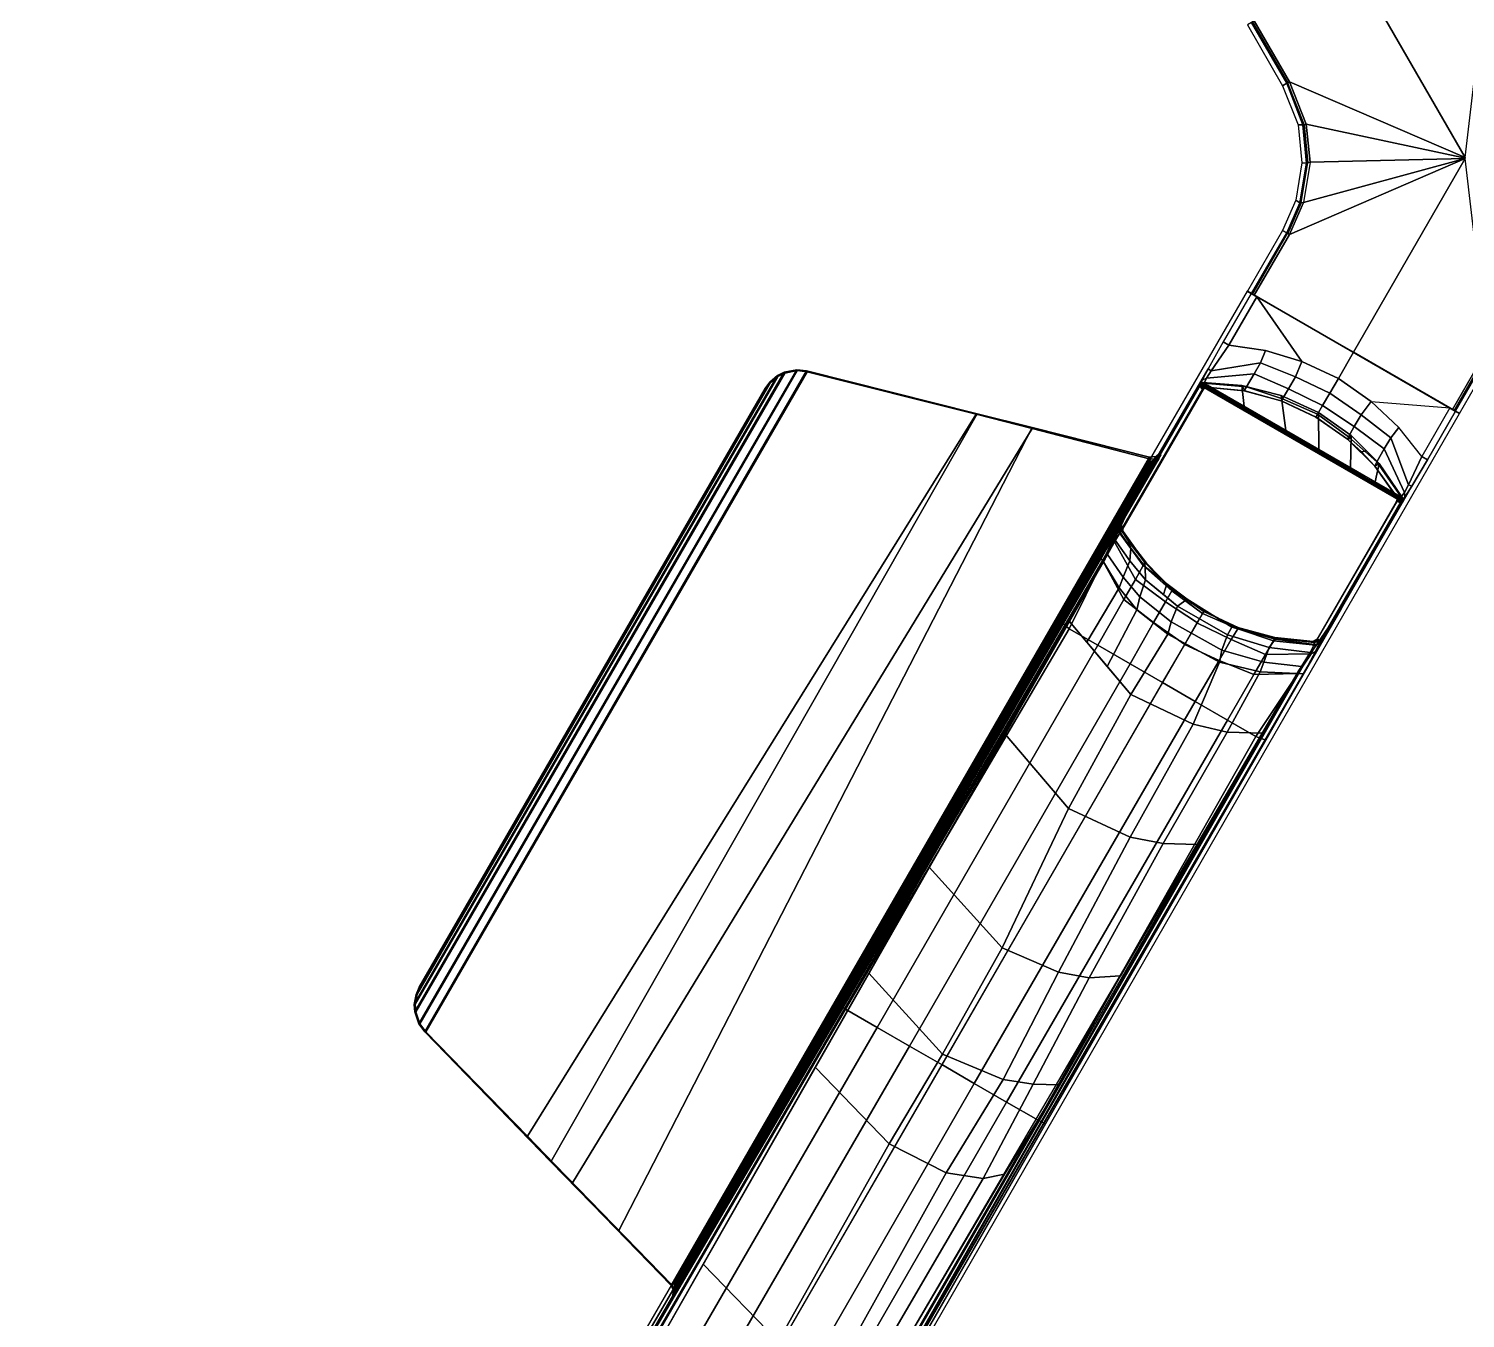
# Model space of a CAD drawing. Header units: feet. Extents: x 1888 to 2477, y 2252 to 2616.
# Drawn here: x 2145.47 to 2154.51, y 2323.09 to 2331.21 of the extents above; entities that cross this region are included whole.
import ezdxf

# ---------------------------------------------------------------- set-up
doc = ezdxf.new("R2010")
doc.units = ezdxf.units.FT
doc.layers.add('TABLE-BASE', color=6, linetype='Continuous')
doc.layers.add('TABLE-TOPVEN', color=6, linetype='Continuous')

# ---------------------------------------------------------------- blocks, each defined once
blk = doc.blocks.new('table')
at = {"layer": 'TABLE-BASE'}
for p, q in [((-42.1494, 9.5598, 25.958), (-42.1529, 9.5501, 25.958)), ((-42.1529, 9.5501, 25.958), (-42.1529, 9.5393, 25.958)), ((-42.1529, 9.5393, 25.958), (-42.1495, 9.5254, 25.958))]:
    blk.add_line(p, q, dxfattribs=at)
for points in [[(-39.7041, 13.2956, 3.9329), (-39.9386, 13.7019, 3.9329), (-40.601, 13.3195, 4.0515), (-39.8533, 12.0245, 4.0515)], [(-40.601, 13.3195, 4.0515), (-41.2633, 12.9371, 3.9329), (-41.0287, 12.5309, 3.9329), (-39.8533, 12.0245, 4.0515)], [(-41.2814, 12.9266, 3.9054), (-41.3092, 12.9106, 2.988), (-41.0745, 12.5041, 2.988), (-41.0467, 12.5201, 3.9054)], [(-41.2745, 12.9306, 3.9225), (-41.2814, 12.9266, 3.9054), (-41.0467, 12.5201, 3.9054), (-41.0399, 12.5243, 3.9238)], [(-41.2633, 12.9371, 3.9329), (-41.2745, 12.9306, 3.9225), (-41.0399, 12.5243, 3.9238), (-41.0287, 12.5309, 3.9329)], [(-41.0467, 12.5203, 3.9054), (-41.0744, 12.5042, 2.988), (-40.9704, 12.2414, 2.988), (-40.9378, 12.2422, 3.9021)], [(-41.0415, 12.5235, 3.9225), (-41.0467, 12.5203, 3.9054), (-40.9378, 12.2422, 3.9021), (-40.9301, 12.2421, 3.9212)], [(-41.0287, 12.531, 3.9329), (-41.0415, 12.5235, 3.9225), (-40.9301, 12.2421, 3.9212), (-40.9155, 12.2458, 3.9302)], [(-39.851, 12.0205, 4.0515), (-39.8533, 12.0245, 4.0515), (-41.0287, 12.531, 3.9329), (-40.9155, 12.2458, 3.9302)], [(-40.9378, 12.2422, 3.9021), (-40.9704, 12.2414, 2.988), (-40.9454, 11.9885, 2.988), (-40.9136, 11.9862, 3.9006)], [(-40.9301, 12.2421, 3.9212), (-40.9378, 12.2422, 3.9021), (-40.9136, 11.9862, 3.9006), (-40.9047, 11.9881, 3.9114)], [(-40.9155, 12.2458, 3.9302), (-40.9301, 12.2421, 3.9212), (-40.9047, 11.9881, 3.9114), (-40.8904, 11.9931, 3.9287)], [(-39.851, 12.0205, 4.0515), (-40.9155, 12.2458, 3.9302), (-40.8904, 11.9931, 3.9287), (-39.8533, 12.0164, 4.0515)], [(-41.0287, 11.51, 3.9329), (-41.2633, 11.1038, 3.9329), (-40.601, 10.7214, 4.0515), (-39.8533, 12.0164, 4.0515)], [(-39.8533, 12.0164, 4.0515), (-40.9351, 11.7228, 3.9311), (-41.0288, 11.5102, 3.9329), (-39.8533, 12.0164, 4.0515)], [(-39.8533, 12.0164, 4.0515), (-40.8904, 11.9931, 3.9287), (-40.9351, 11.7228, 3.9311)], [(-40.601, 10.7214, 4.0515), (-39.9386, 10.339, 3.9329), (-39.7041, 10.7453, 3.9329), (-39.8533, 12.0164, 4.0515)], [(-40.9136, 11.9862, 3.9006), (-40.9454, 11.9885, 2.988), (-40.9866, 11.7396, 2.988), (-40.9588, 11.7216, 3.9033)], [(-40.9047, 11.9881, 3.9114), (-40.9136, 11.9862, 3.9006), (-40.9588, 11.7216, 3.9033), (-40.9491, 11.7214, 3.9225)], [(-40.9588, 11.7216, 3.9033), (-40.9866, 11.7396, 2.988), (-41.0745, 11.537, 2.988), (-41.0468, 11.521, 3.9054)], [(-40.9491, 11.7214, 3.9225), (-40.9588, 11.7216, 3.9033), (-41.0468, 11.521, 3.9054), (-41.04, 11.5168, 3.9238)], [(-40.9351, 11.7228, 3.9311), (-40.9491, 11.7214, 3.9225), (-41.04, 11.5168, 3.9238), (-41.0288, 11.5102, 3.9329)], [(-41.0467, 11.5208, 3.9054), (-41.0745, 11.5368, 2.988), (-41.3092, 11.1303, 2.988), (-41.2814, 11.1143, 3.9054)], [(-41.0415, 11.5176, 3.9225), (-41.0467, 11.5208, 3.9054), (-41.2814, 11.1143, 3.9054), (-41.2762, 11.1112, 3.9225)], [(-41.0287, 11.51, 3.9329), (-41.0415, 11.5176, 3.9225), (-41.2762, 11.1112, 3.9225), (-41.2633, 11.1038, 3.9329)], [(-41.2452, 11.0934, 3.9392), (-41.2831, 11.1153, 3.8821), (-41.4702, 10.7912, 3.8821), (-41.4323, 10.7694, 3.9391)], [(-41.2452, 11.0934, 3.9392), (-41.4323, 10.7694, 3.9391), (-41.1877, 10.7337, 3.9902), (-40.9452, 10.6594, 4.022)], [(-41.2814, 11.1143, 3.9054), (-41.3092, 11.1303, 2.988), (-39.8928, 10.3125, 2.988), (-39.9205, 10.3286, 3.9054)], [(-41.2762, 11.1112, 3.9225), (-41.2814, 11.1143, 3.9054), (-39.9205, 10.3286, 3.9054), (-39.9274, 10.3325, 3.9225)], [(-41.2633, 11.1038, 3.9329), (-41.2762, 11.1112, 3.9225), (-39.9274, 10.3325, 3.9225), (-39.9386, 10.339, 3.9329)], [(-40.601, 10.7214, 4.0515), (-41.2633, 11.1038, 3.9329), (-40.5859, 10.7127, 3.9329), (-40.601, 10.7214, 4.0515)], [(-40.7014, 10.5475, 4.0395), (-40.601, 10.7214, 3.9326), (-41.2452, 11.0934, 3.9392), (-40.9452, 10.6594, 4.022)], [(-41.5524, 10.5986, 3.999), (-41.4323, 10.7694, 3.9391), (-41.4702, 10.7912, 3.8821), (-41.5714, 10.6114, 3.9476)], [(-41.2216, 10.6508, 4.0744), (-41.1877, 10.7337, 3.9902), (-41.4323, 10.7694, 3.9391), (-41.5524, 10.5986, 3.999)], [(-40.9887, 10.5566, 4.1015), (-40.9452, 10.6594, 4.022), (-41.1877, 10.7337, 3.9902), (-41.2216, 10.6508, 4.0744)], [(-40.7014, 10.5475, 4.0395), (-40.9452, 10.6594, 4.022), (-40.9887, 10.5566, 4.1015), (-40.758, 10.4494, 4.1169)], [(-40.601, 10.7214, 3.9326), (-40.7014, 10.5475, 4.0395), (-40.4825, 10.3923, 4.022), (-39.9567, 10.3495, 3.9392)], [(-40.601, 10.7214, 4.0515), (-40.5859, 10.7127, 3.9329), (-39.9386, 10.339, 3.9329), (-40.0375, 10.3961, 3.9506)], [(-39.9386, 10.339, 3.9329), (-39.9274, 10.3325, 3.9225), (-39.6928, 10.7389, 3.9238), (-39.7041, 10.7453, 3.9329)], [(-39.9274, 10.3325, 3.9225), (-39.9205, 10.3286, 3.9054), (-39.6858, 10.7351, 3.9054), (-39.6928, 10.7389, 3.9238)], [(-39.9205, 10.3286, 3.9054), (-39.8928, 10.3125, 2.988), (-39.658, 10.7191, 2.988), (-39.6858, 10.7351, 3.9054)], [(-46.8737, 6.3113, 27.324), (-44.4039, 10.589, 27.324), (-44.4492, 10.5665, 27.324), (-46.8768, 6.3617, 27.324)], [(-44.4492, 10.5665, 27.324), (-44.5013, 10.5227, 27.324), (-46.8649, 6.4288, 27.324), (-46.8768, 6.3617, 27.324)], [(-44.3212, 10.6049, 27.324), (-44.4039, 10.589, 27.324), (-46.8737, 6.3113, 27.324), (-46.8461, 6.2317, 27.324)], [(-46.8672, 6.3121, 27.0268), (-46.8704, 6.3625, 27.0268), (-44.4466, 10.5605, 27.0268), (-44.4014, 10.583, 27.0268)], [(-44.4466, 10.5605, 27.0268), (-46.8704, 6.3625, 27.0268), (-46.8585, 6.4296, 27.0268), (-44.4988, 10.5167, 27.0268)], [(-44.3187, 10.599, 27.0268), (-46.8397, 6.2325, 27.0268), (-46.8672, 6.3121, 27.0268), (-44.4014, 10.583, 27.0268)], [(-46.8064, 6.1779, 27.324), (-44.2548, 10.5974, 27.324), (-44.3212, 10.6049, 27.324), (-46.8461, 6.2317, 27.324)], [(-46.8, 6.1787, 27.0268), (-46.8397, 6.2325, 27.0268), (-44.3187, 10.599, 27.0268), (-44.2523, 10.5914, 27.0268)], [(-43.1151, 10.3102, 27.324), (-44.2548, 10.5974, 27.324), (-46.8064, 6.1779, 27.324), (-45.9638, 5.3098, 27.324)], [(-43.1228, 10.3068, 27.0268), (-46.121, 5.4796, 27.0137), (-46.8, 6.1787, 27.0268), (-44.2523, 10.5914, 27.0268)], [(-44.4466, 10.5605, 27.0268), (-44.4988, 10.5167, 27.0268), (-44.5013, 10.5227, 27.324), (-44.4492, 10.5665, 27.324)], [(-44.4014, 10.583, 27.0268), (-44.4466, 10.5605, 27.0268), (-44.4492, 10.5665, 27.324), (-44.4039, 10.589, 27.324)], [(-44.3187, 10.599, 27.0268), (-44.4014, 10.583, 27.0268), (-44.4039, 10.589, 27.324), (-44.3212, 10.6049, 27.324)], [(-44.2523, 10.5914, 27.0268), (-44.3187, 10.599, 27.0268), (-44.3212, 10.6049, 27.324), (-44.2548, 10.5974, 27.324)], [(-43.1228, 10.3068, 27.0268), (-44.2523, 10.5914, 27.0268), (-44.2548, 10.5974, 27.324), (-43.1151, 10.3102, 27.324)], [(-41.5714, 10.6114, 3.9476), (-42.2968, 9.3573, 3.9158), (-42.2079, 9.5023, 4.0428), (-41.6105, 10.5344, 4.0784)], [(-41.5836, 10.5476, 4.0852), (-41.5524, 10.5986, 3.999), (-41.5714, 10.6114, 3.9476), (-41.6105, 10.5344, 4.0784)], [(-41.3144, 10.4907, 4.3203), (-41.2631, 10.5768, 4.1825), (-41.5836, 10.5476, 4.0852), (-41.5979, 10.5147, 4.2437)], [(-41.2631, 10.5768, 4.1825), (-41.2216, 10.6508, 4.0744), (-41.5524, 10.5986, 3.999), (-41.5836, 10.5476, 4.0852)], [(-41.0742, 10.4095, 4.3331), (-41.0337, 10.4768, 4.2037), (-41.2631, 10.5768, 4.1825), (-41.3144, 10.4907, 4.3203)], [(-41.0337, 10.4768, 4.2037), (-40.9887, 10.5566, 4.1015), (-41.2216, 10.6508, 4.0744), (-41.2631, 10.5768, 4.1825)], [(-46.8649, 6.4288, 27.324), (-44.5013, 10.5227, 27.324), (-44.5324, 10.48, 27.324), (-46.8435, 6.477, 27.324)], [(-46.8585, 6.4296, 27.0268), (-46.8371, 6.4778, 27.0268), (-44.5298, 10.474, 27.0268), (-44.4988, 10.5167, 27.0268)], [(-44.5298, 10.474, 27.0268), (-46.8371, 6.4778, 27.0268), (-46.8435, 6.477, 27.324), (-44.5324, 10.48, 27.324)], [(-44.3128, 2.7203, 27.324), (-40.2722, 9.7189, 27.3241), (-41.6318, 10.5039, 27.3241), (-45.6725, 3.5053, 27.324)], [(-44.4988, 10.5167, 27.0268), (-44.5298, 10.474, 27.0268), (-44.5324, 10.48, 27.324), (-44.5013, 10.5227, 27.324)], [(-41.6239, 10.4997, 4.2437), (-41.6105, 10.5344, 4.0784), (-42.2079, 9.5023, 4.0428), (-42.1705, 9.553, 4.2437)], [(-41.6239, 10.4997, 4.2437), (-42.1705, 9.553, 4.2437), (-42.1404, 9.5531, 4.988), (-41.6089, 10.4737, 4.988)], [(-41.5982, 10.485, 4.988), (-42.1449, 9.5382, 4.988), (-42.1429, 9.5488, 4.988), (-41.6061, 10.4784, 4.988)], [(-42.1409, 9.5532, 4.988), (-41.6093, 10.4739, 4.988), (-41.6061, 10.4784, 4.988), (-42.1429, 9.5488, 4.988)], [(-41.6093, 10.4739, 4.988), (-42.1409, 9.5532, 4.988), (-42.1405, 9.5529, 25.294), (-41.6089, 10.4737, 25.294)], [(-40.2722, 9.7189, 27.3241), (-40.2691, 9.7265, 27.3241), (-41.6268, 10.5104, 27.324), (-41.6318, 10.5039, 27.324)], [(-41.6268, 10.5104, 27.324), (-41.606, 10.4778, 25.294), (-41.6089, 10.4737, 25.294), (-41.6318, 10.5039, 27.324)], [(-40.2682, 9.7359, 27.3241), (-41.6191, 10.5158, 27.324), (-41.6268, 10.5104, 27.324), (-40.2691, 9.7265, 27.3241)], [(-41.6191, 10.5158, 27.324), (-41.5928, 10.487, 25.294), (-41.606, 10.4778, 25.294), (-41.6268, 10.5104, 27.324)], [(-41.5836, 10.5476, 4.0852), (-41.6105, 10.5344, 4.0784), (-41.6239, 10.4997, 4.2437), (-41.5979, 10.5147, 4.2437)], [(-41.5826, 10.4887, 4.988), (-41.5979, 10.5147, 4.2437), (-41.6239, 10.4997, 4.2437), (-41.6089, 10.4737, 4.988)], [(-40.2719, 9.7485, 27.324), (-41.6063, 10.5189, 27.324), (-41.6191, 10.5158, 27.324), (-40.2682, 9.7359, 27.3241)], [(-41.6063, 10.5189, 27.324), (-41.5825, 10.4887, 25.294), (-41.5928, 10.487, 25.294), (-41.6191, 10.5158, 27.324)], [(-41.6061, 10.4784, 4.988), (-41.6093, 10.4739, 4.988), (-41.6089, 10.4737, 25.294), (-41.606, 10.4778, 25.294)], [(-41.6063, 10.5189, 27.324), (-41.3313, 10.3601, 27.324), (-41.3464, 10.5004, 27.324), (-41.6063, 10.5189, 27.324)], [(-41.3464, 10.5004, 27.324), (-41.327, 10.4637, 25.294), (-41.5825, 10.4887, 25.294), (-41.6063, 10.5189, 27.324)], [(-41.5982, 10.485, 4.988), (-41.6061, 10.4784, 4.988), (-41.606, 10.4778, 25.294), (-41.5928, 10.487, 25.294)], [(-41.5829, 10.4889, 4.988), (-41.5982, 10.485, 4.988), (-41.5928, 10.487, 25.294), (-41.5825, 10.4887, 25.294)], [(-41.3313, 10.4645, 4.988), (-41.3144, 10.4907, 4.3203), (-41.5979, 10.5147, 4.2437), (-41.5826, 10.4887, 4.988)], [(-41.327, 10.4637, 25.294), (-41.3317, 10.4647, 4.988), (-41.5829, 10.4889, 4.988), (-41.5825, 10.4887, 25.294)], [(-41.3313, 10.3601, 27.324), (-41.0525, 10.1991, 27.324), (-41.0833, 10.4335, 27.324), (-41.3464, 10.5004, 27.324)], [(-41.0833, 10.4335, 27.324), (-41.0779, 10.3949, 25.294), (-41.327, 10.4637, 25.294), (-41.3464, 10.5004, 27.324)], [(-41.0779, 10.3949, 25.294), (-41.085, 10.3977, 4.988), (-41.3317, 10.4647, 4.988), (-41.327, 10.4637, 25.294)], [(-41.0847, 10.3975, 4.988), (-41.0742, 10.4095, 4.3331), (-41.3144, 10.4907, 4.3203), (-41.3313, 10.4645, 4.988)], [(-40.8067, 10.3651, 4.2161), (-41.0337, 10.4768, 4.2037), (-41.0742, 10.4095, 4.3331), (-40.8397, 10.308, 4.3405)], [(-40.758, 10.4494, 4.1169), (-40.9887, 10.5566, 4.1015), (-41.0337, 10.4768, 4.2037), (-40.8067, 10.3651, 4.2161)], [(-40.758, 10.4494, 4.1169), (-40.5499, 10.3032, 4.1015), (-40.4825, 10.3923, 4.022), (-40.7014, 10.5475, 4.0395)], [(-41.0779, 10.3949, 25.294), (-40.8502, 10.2879, 25.294), (-40.8514, 10.2885, 4.988), (-41.085, 10.3977, 4.988)], [(-40.8397, 10.308, 4.3405), (-41.0742, 10.4095, 4.3331), (-41.0847, 10.3975, 4.988), (-40.851, 10.2883, 4.988)], [(-41.0525, 10.1991, 27.324), (-40.8316, 10.0716, 27.324), (-40.8337, 10.3187, 27.324), (-41.0833, 10.4335, 27.324)], [(-40.8337, 10.3187, 27.324), (-40.8502, 10.2879, 25.294), (-41.0779, 10.3949, 25.294), (-41.0833, 10.4335, 27.324)], [(-40.8067, 10.3651, 4.2161), (-40.5964, 10.2244, 4.2037), (-40.5499, 10.3032, 4.1015), (-40.758, 10.4494, 4.1169)], [(-40.3518, 10.1486, 4.0744), (-40.297, 10.2194, 3.9902), (-40.4825, 10.3923, 4.022), (-40.5499, 10.3032, 4.1015)], [(-40.1438, 10.0254, 3.9391), (-40.297, 10.2194, 3.9902), (-40.4825, 10.3923, 4.022), (-39.9567, 10.3495, 3.9392)], [(-42.7486, 10.2112, 26.9551), (-45.8186, 5.1681, 27.0079), (-46.121, 5.4796, 27.0137), (-43.1228, 10.3068, 27.0268)], [(-42.7486, 10.2178, 27.324), (-43.1151, 10.3102, 27.324), (-45.9638, 5.3098, 27.324), (-45.512, 4.8443, 27.324)], [(-42.7486, 10.2112, 26.9551), (-43.1228, 10.3068, 27.0268), (-43.1151, 10.3102, 27.324), (-42.7486, 10.2178, 27.324)], [(-40.64, 10.1407, 4.988), (-40.8514, 10.2885, 4.988), (-40.8517, 10.2887, 25.294), (-40.6452, 10.1451, 25.294)], [(-40.851, 10.2883, 4.988), (-40.6397, 10.1405, 4.988), (-40.6345, 10.1557, 4.3331), (-40.8397, 10.308, 4.3405)], [(-40.6153, 10.1655, 27.324), (-40.635, 10.137, 25.294), (-40.8502, 10.2879, 25.294), (-40.8337, 10.3187, 27.324)], [(-40.8397, 10.308, 4.3405), (-40.6345, 10.1557, 4.3331), (-40.5964, 10.2244, 4.2037), (-40.8067, 10.3651, 4.2161)], [(-40.8316, 10.0716, 27.324), (-40.6211, 9.9501, 27.324), (-40.6153, 10.1655, 27.324), (-40.8337, 10.3187, 27.324)], [(-40.3952, 10.0757, 4.1825), (-40.3518, 10.1486, 4.0744), (-40.5499, 10.3032, 4.1015), (-40.5964, 10.2244, 4.2037)], [(-40.1438, 10.0254, 3.9391), (-40.1059, 10.0035, 3.8821), (-39.9188, 10.3276, 3.8821), (-39.9567, 10.3495, 3.9392)], [(-41.9578, 10.006, 26.6301), (-45.1536, 4.4833, 26.9951), (-45.8186, 5.1681, 27.0079), (-42.7486, 10.2112, 26.9551)], [(-41.9637, 10.02, 27.324), (-42.7486, 10.2178, 27.324), (-45.512, 4.8443, 27.324), (-45.1608, 4.4824, 27.324)], [(-41.9578, 10.006, 26.6301), (-42.7486, 10.2112, 26.9551), (-42.7486, 10.2178, 27.324), (-41.9637, 10.02, 27.324)], [(-40.4441, 9.9882, 4.3203), (-40.3952, 10.0757, 4.1825), (-40.5964, 10.2244, 4.2037), (-40.6345, 10.1557, 4.3331)], [(-40.2316, 9.8361, 3.999), (-40.1438, 10.0254, 3.9391), (-40.297, 10.2194, 3.9902), (-40.3518, 10.1486, 4.0744)], [(-40.4611, 9.9638, 25.294), (-40.4586, 9.9607, 4.988), (-40.64, 10.1407, 4.988), (-40.6452, 10.1451, 25.294)], [(-40.4583, 9.9605, 4.988), (-40.4441, 9.9882, 4.3203), (-40.6345, 10.1557, 4.3331), (-40.6397, 10.1405, 4.988)], [(-40.5128, 10.0622, 27.324), (-40.5462, 10.0562, 25.294), (-40.635, 10.137, 25.294), (-40.6153, 10.1655, 27.324)], [(-40.6211, 9.9501, 27.324), (-40.4563, 9.8549, 27.324), (-40.4283, 9.977, 27.324), (-40.6153, 10.1655, 27.324)], [(-40.2601, 9.7835, 4.0852), (-40.2316, 9.8361, 3.999), (-40.3518, 10.1486, 4.0744), (-40.3952, 10.0757, 4.1825)], [(-45.1608, 4.4824, 27.324), (-45.1438, 4.4479, 27.324), (-41.9215, 10.0242, 27.324), (-41.9637, 10.02, 27.324)], [(-45.1457, 4.5, 26.9791), (-45.1536, 4.4833, 26.9951), (-41.9578, 10.006, 26.6301), (-41.9653, 9.9959, 26.6155)], [(-45.1438, 4.4479, 27.324), (-45.1515, 4.4077, 27.324), (-41.8943, 10.0493, 27.324), (-41.9215, 10.0242, 27.324)], [(-45.1376, 4.4952, 26.9761), (-45.1457, 4.5, 26.9791), (-41.9653, 9.9959, 26.6155), (-41.9572, 9.9911, 26.6125)], [(-45.1325, 4.4919, 26.9732), (-45.1376, 4.4952, 26.9761), (-41.9572, 9.9911, 26.6125), (-41.9521, 9.9878, 26.6096)], [(-45.1223, 4.4855, 26.9647), (-45.1325, 4.4919, 26.9732), (-41.9521, 9.9878, 26.6096), (-41.9419, 9.9814, 26.6011)], [(-41.9578, 10.006, 26.6301), (-41.9156, 10.0102, 26.6301), (-41.9572, 9.9911, 26.6125), (-41.9653, 9.9959, 26.6155)], [(-41.9578, 10.006, 26.6301), (-41.9637, 10.02, 27.324), (-41.9215, 10.0242, 27.324), (-41.9156, 10.0102, 26.6301)], [(-41.9572, 9.9911, 26.6125), (-41.9572, 9.9911, 26.6125), (-41.9156, 10.0102, 26.6301), (-41.9419, 9.9814, 26.6011)], [(-41.9419, 9.9814, 26.6011), (-41.9419, 9.9814, 26.6011), (-41.9156, 10.0102, 26.6301), (-41.9343, 9.9763, 26.5909)], [(-41.9343, 9.9763, 26.5909), (-41.9343, 9.9763, 26.5909), (-41.9156, 10.0102, 26.6301), (-41.9298, 9.9731, 26.5817)], [(-41.9156, 10.0102, 26.6301), (-41.8884, 10.0354, 26.6301), (-41.9269, 9.9708, 26.5718), (-41.9298, 9.9731, 26.5817)], [(-41.9075, 10.0033, 26.6012), (-41.902, 10.0096, 26.5697), (-41.9253, 9.9688, 26.5559), (-41.9269, 9.9708, 26.5718)], [(-41.8943, 10.0493, 27.324), (-41.8884, 10.0354, 26.6301), (-41.9156, 10.0102, 26.6301), (-41.9215, 10.0242, 27.324)], [(-41.902, 10.0096, 26.5697), (-41.9075, 10.0033, 26.6012), (-41.8884, 10.0354, 26.6301), (-41.8897, 10.0323, 26.6077)], [(-40.4283, 9.977, 27.324), (-40.4572, 9.9603, 25.294), (-40.5462, 10.0562, 25.294), (-40.5128, 10.0622, 27.324)], [(-40.3117, 9.755, 4.988), (-40.2815, 9.7546, 4.2437), (-40.4441, 9.9882, 4.3203), (-40.4583, 9.9605, 4.988)], [(-40.2815, 9.7546, 4.2437), (-40.2601, 9.7835, 4.0852), (-40.3952, 10.0757, 4.1825), (-40.4441, 9.9882, 4.3203)], [(-40.211, 9.8261, 3.9476), (-40.1059, 10.0035, 3.8821), (-40.1438, 10.0254, 3.9391), (-40.2316, 9.8361, 3.999)], [(-45.1146, 4.4804, 26.9544), (-45.1223, 4.4855, 26.9647), (-41.9419, 9.9814, 26.6011), (-41.9343, 9.9763, 26.5909)], [(-45.1102, 4.4773, 26.9452), (-45.1146, 4.4804, 26.9544), (-41.9343, 9.9763, 26.5909), (-41.9298, 9.9731, 26.5817)], [(-45.1073, 4.4749, 26.9354), (-45.1102, 4.4773, 26.9452), (-41.9298, 9.9731, 26.5817), (-41.9269, 9.9708, 26.5718)], [(-45.1057, 4.4729, 26.9194), (-45.1073, 4.4749, 26.9354), (-41.9269, 9.9708, 26.5718), (-41.9253, 9.9688, 26.5559)], [(-40.3116, 9.7549, 25.294), (-40.3121, 9.7552, 4.988), (-40.4586, 9.9607, 4.988), (-40.4611, 9.9638, 25.294)], [(-40.2719, 9.7485, 27.324), (-40.31, 9.754, 25.294), (-40.4572, 9.9603, 25.294), (-40.4283, 9.977, 27.324)], [(-40.4563, 9.8549, 27.324), (-40.2719, 9.7485, 27.324), (-40.4283, 9.977, 27.324), (-40.4563, 9.8549, 27.324)], [(-45.6725, 3.5053, 27.324), (-42.0428, 9.792, 27.324), (-42.2107, 9.4441, 26.5054), (-45.6606, 3.5149, 27.008)], [(-40.2581, 9.7536, 4.0784), (-40.8533, 8.7203, 4.0428), (-40.9345, 8.5708, 3.9158), (-40.211, 9.8261, 3.9476)], [(-40.2581, 9.7536, 4.0784), (-40.211, 9.8261, 3.9476), (-40.2316, 9.8361, 3.999), (-40.2601, 9.7835, 4.0852)], [(-40.8281, 8.778, 4.2437), (-40.8533, 8.7203, 4.0428), (-40.2581, 9.7536, 4.0784), (-40.2815, 9.7246, 4.2437)], [(-40.3115, 9.7246, 25.294), (-40.8431, 8.8039, 25.294), (-40.8435, 8.8041, 4.988), (-40.3119, 9.7249, 4.988)], [(-40.3115, 9.7247, 4.988), (-40.8431, 8.8039, 4.988), (-40.8281, 8.778, 4.2437), (-40.2815, 9.7246, 4.2437)], [(-40.3116, 9.7549, 25.294), (-40.308, 9.7452, 25.294), (-40.3079, 9.74, 4.988), (-40.3121, 9.7552, 4.988)], [(-40.3093, 9.7292, 25.294), (-40.3115, 9.7246, 25.294), (-40.3119, 9.7249, 4.988), (-40.3096, 9.7298, 4.988)], [(-40.3115, 9.7247, 4.988), (-40.2815, 9.7246, 4.2437), (-40.2815, 9.7546, 4.2437), (-40.3117, 9.755, 4.988)], [(-40.2682, 9.7359, 27.3241), (-40.3062, 9.7438, 25.294), (-40.31, 9.754, 25.294), (-40.2719, 9.7485, 27.324)], [(-40.2722, 9.7189, 27.3241), (-40.3098, 9.7237, 25.294), (-40.3062, 9.7337, 25.294), (-40.2691, 9.7265, 27.3241)], [(-40.308, 9.7452, 25.294), (-40.3093, 9.7292, 25.294), (-40.3096, 9.7298, 4.988), (-40.3079, 9.74, 4.988)], [(-40.2691, 9.7265, 27.3241), (-40.3062, 9.7337, 25.294), (-40.3062, 9.7438, 25.294), (-40.2682, 9.7359, 27.3241)], [(-40.2815, 9.7546, 4.2437), (-40.2815, 9.7246, 4.2437), (-40.2581, 9.7536, 4.0784), (-40.2601, 9.7835, 4.0852)], [(-42.2079, 9.5023, 4.0428), (-42.206, 9.4701, 4.064), (-42.1705, 9.523, 4.2437), (-42.1705, 9.553, 4.2437)], [(-42.1705, 9.523, 4.2437), (-42.206, 9.4701, 4.064), (-42.0569, 9.2019, 4.1825), (-42.0057, 9.2952, 4.3893)], [(-42.1929, 9.4644, 26.1465), (-42.1598, 9.5165, 26.0484), (-42.0889, 9.413, 25.9935), (-42.0939, 9.3283, 26.0737)], [(-42.1404, 9.5531, 4.988), (-42.1705, 9.553, 4.2437), (-42.1705, 9.523, 4.2437), (-42.1403, 9.5227, 4.988)], [(-42.1403, 9.5227, 4.988), (-42.1705, 9.523, 4.2437), (-42.0057, 9.2952, 4.3893), (-41.9938, 9.3172, 4.988)], [(-42.1494, 9.5598, 25.958), (-42.1494, 9.5598, 25.958), (-42.1529, 9.5501, 25.958), (-42.1598, 9.5165, 26.0482)], [(-42.1598, 9.5165, 26.0482), (-42.1529, 9.5501, 25.958), (-42.1529, 9.5393, 25.958)], [(-42.1598, 9.5165, 26.0482), (-42.1529, 9.5393, 25.958), (-42.1495, 9.5254, 25.958), (-42.1598, 9.5165, 26.0484)], [(-42.1598, 9.5165, 26.0484), (-42.1495, 9.5254, 25.958), (-42.103, 9.4534, 25.9238), (-42.0889, 9.413, 25.9935)], [(-42.1494, 9.5598, 25.958), (-42.1405, 9.5529, 25.294), (-42.144, 9.5432, 25.294), (-42.1529, 9.5501, 25.958)], [(-42.1529, 9.5501, 25.958), (-42.144, 9.5432, 25.294), (-42.144, 9.5325, 25.294), (-42.1529, 9.5393, 25.958)], [(-42.1529, 9.5393, 25.958), (-42.144, 9.5325, 25.294), (-42.1403, 9.5226, 25.294), (-42.1495, 9.5254, 25.958)], [(-42.1454, 9.5242, 25.663), (-41.9826, 9.3122, 25.5989), (-41.9965, 9.3181, 25.8546), (-42.1495, 9.5254, 25.958)], [(-42.1403, 9.5226, 25.294), (-41.9909, 9.3138, 25.294), (-41.9826, 9.3122, 25.5989), (-42.1454, 9.5242, 25.663)], [(-42.144, 9.5432, 25.294), (-42.1429, 9.5488, 4.988), (-42.1449, 9.5382, 4.988), (-42.144, 9.5325, 25.294)], [(-42.144, 9.5325, 25.294), (-42.1449, 9.5382, 4.988), (-42.1407, 9.5229, 4.988), (-42.1403, 9.5226, 25.294)], [(-42.1405, 9.5529, 25.294), (-42.1409, 9.5532, 4.988), (-42.1429, 9.5488, 4.988), (-42.144, 9.5432, 25.294)], [(-42.1403, 9.5226, 25.294), (-42.1407, 9.5229, 4.988), (-41.9941, 9.3174, 4.988), (-41.9909, 9.3138, 25.294)], [(-45.34, 4.0658, 26.9613), (-42.2107, 9.4441, 26.5054), (-42.2604, 9.341, 26.2628), (-45.3562, 4.0374, 26.8751)], [(-42.2079, 9.5023, 4.0428), (-42.2968, 9.3573, 3.9158), (-42.2758, 9.3263, 3.9669), (-42.206, 9.4701, 4.064)], [(-42.206, 9.4701, 4.064), (-42.2758, 9.3263, 3.9669), (-42.1351, 9.0685, 4.0511), (-42.0569, 9.2019, 4.1825)], [(-42.2444, 9.3704, 26.2035), (-42.1929, 9.4644, 26.1465), (-42.0939, 9.3283, 26.0737), (-42.1385, 9.2184, 26.1244)], [(-42.0889, 9.413, 25.9935), (-42.103, 9.4534, 25.9238), (-41.9965, 9.3181, 25.8546), (-41.9921, 9.2879, 25.9335)], [(-42.0939, 9.3283, 26.0737), (-42.0889, 9.413, 25.9935), (-41.9921, 9.2879, 25.9335), (-41.9895, 9.201, 26.0156)], [(-42.2604, 9.341, 26.2628), (-42.2659, 9.3296, 26.2362), (-45.3384, 4.0205, 26.8191), (-45.3562, 4.0374, 26.8751)], [(-45.3384, 4.0205, 26.8191), (-42.2659, 9.3296, 26.2362), (-42.2707, 9.3196, 26.2126), (-45.302, 3.997, 26.7966)], [(-42.5547, 8.919, 3.7936), (-42.4995, 8.8731, 3.8694), (-42.2758, 9.3263, 3.9669), (-42.2968, 9.3573, 3.9158)], [(-42.2758, 9.3263, 3.9669), (-42.4995, 8.8731, 3.8694), (-42.3095, 8.7633, 3.952), (-42.1351, 9.0685, 4.0511)], [(-42.3824, 8.7837, 26.2126), (-42.4972, 8.9219, 26.2562), (-42.2707, 9.3196, 26.2126), (-42.167, 9.1468, 26.1429)], [(-42.167, 9.1468, 26.1429), (-42.2707, 9.3196, 26.2126), (-42.2444, 9.3704, 26.2035), (-42.1385, 9.2184, 26.1244)], [(-42.1385, 9.2184, 26.1244), (-42.0939, 9.3283, 26.0737), (-41.9895, 9.201, 26.0156), (-42.0275, 9.0874, 26.0666)], [(-41.9938, 9.3172, 4.988), (-42.0057, 9.2952, 4.3893), (-41.8152, 9.1277, 4.4021), (-41.8123, 9.1371, 4.988)], [(-41.9921, 9.2879, 25.9335), (-41.9965, 9.3181, 25.8546), (-41.8513, 9.168, 25.7974), (-41.848, 9.1735, 25.9066)], [(-41.9826, 9.3122, 25.5989), (-41.8166, 9.1403, 25.5616), (-41.8513, 9.168, 25.7974), (-41.9965, 9.3181, 25.8546)], [(-41.9909, 9.3138, 25.294), (-41.9941, 9.3174, 4.988), (-41.8127, 9.1373, 4.988), (-41.8067, 9.1324, 25.294)], [(-41.9909, 9.3138, 25.294), (-41.8067, 9.1324, 25.294), (-41.8166, 9.1403, 25.5616), (-41.9826, 9.3122, 25.5989)], [(-42.0482, 9.0002, 26.095), (-42.167, 9.1468, 26.1429), (-42.1385, 9.2184, 26.1244), (-42.0275, 9.0874, 26.0666)], [(-42.0057, 9.2952, 4.3893), (-42.0569, 9.2019, 4.1825), (-41.8556, 9.0532, 4.2037), (-41.8152, 9.1277, 4.4021)], [(-41.9895, 9.201, 26.0156), (-41.9921, 9.2879, 25.9335), (-41.848, 9.1735, 25.9066), (-41.8689, 9.1012, 25.9897)], [(-42.0482, 9.0002, 26.095), (-42.2459, 8.6218, 26.1615), (-42.3824, 8.7837, 26.2126), (-42.167, 9.1468, 26.1429)], [(-42.0569, 9.2019, 4.1825), (-42.1351, 9.0685, 4.0511), (-41.9371, 8.9139, 4.0783), (-41.8556, 9.0532, 4.2037)], [(-42.0275, 9.0874, 26.0666), (-41.9895, 9.201, 26.0156), (-41.7761, 9.0244, 25.9697), (-41.8179, 8.9197, 26.0265)], [(-41.8689, 9.1012, 25.9897), (-41.848, 9.1735, 25.9066), (-41.7119, 9.0714, 25.8863), (-41.7761, 9.0244, 25.9697)], [(-41.6091, 8.9748, 4.4094), (-41.8152, 9.1277, 4.4021), (-41.8556, 9.0532, 4.2037), (-41.6438, 8.9117, 4.2161)], [(-41.848, 9.1735, 25.9066), (-41.8513, 9.168, 25.7974), (-41.6815, 9.0427, 25.774), (-41.7119, 9.0714, 25.8863)], [(-41.8166, 9.1403, 25.5616), (-41.6339, 9.0153, 25.5553), (-41.6815, 9.0427, 25.774), (-41.8513, 9.168, 25.7974)], [(-41.8067, 9.1324, 25.294), (-41.6002, 8.9888, 25.294), (-41.6339, 9.0153, 25.5553), (-41.8166, 9.1403, 25.5616)], [(-41.601, 8.9893, 4.988), (-41.8123, 9.1371, 4.988), (-41.8152, 9.1277, 4.4021), (-41.6091, 8.9748, 4.4094)], [(-41.6002, 8.9888, 25.294), (-41.8067, 9.1324, 25.294), (-41.8127, 9.1373, 4.988), (-41.6014, 8.9895, 4.988)], [(-42.1351, 9.0685, 4.0511), (-42.3095, 8.7633, 3.952), (-42.0929, 8.6383, 3.9886), (-41.9371, 8.9139, 4.0783)], [(-41.8399, 8.8368, 26.0686), (-42.0482, 9.0002, 26.095), (-42.0275, 9.0874, 26.0666), (-41.8179, 8.9197, 26.0265)], [(-41.6438, 8.9117, 4.2161), (-41.8556, 9.0532, 4.2037), (-41.9371, 8.9139, 4.0783), (-41.728, 8.7671, 4.0936)], [(-41.8179, 8.9197, 26.0265), (-41.7761, 9.0244, 25.9697), (-41.4417, 8.8318, 25.9702), (-41.4794, 8.7308, 26.0322)], [(-41.7761, 9.0244, 25.9697), (-41.7119, 9.0714, 25.8863), (-41.4128, 8.8843, 25.874), (-41.4417, 8.8318, 25.9702)], [(-41.7119, 9.0714, 25.8863), (-41.6815, 9.0427, 25.774), (-41.3924, 8.8811, 25.7785), (-41.4128, 8.8843, 25.874)], [(-41.6815, 9.0427, 25.774), (-41.6339, 9.0153, 25.5553), (-41.4669, 8.9236, 25.5655), (-41.5178, 8.9512, 25.7765)], [(-40.6832, 9.007, 27.324), (-44.3128, 2.7203, 27.324), (-44.3105, 2.7354, 27.008), (-40.9006, 8.6877, 26.5054)], [(-42.0877, 8.4343, 26.1023), (-42.2459, 8.6218, 26.1615), (-42.0482, 9.0002, 26.095), (-41.8399, 8.8368, 26.0686)], [(-41.6468, 8.9134, 4.2161), (-41.4183, 8.8008, 4.2037), (-41.374, 8.873, 4.4021), (-41.6095, 8.9751, 4.4094)], [(-41.6339, 9.0153, 25.5553), (-41.6002, 8.9888, 25.294), (-41.362, 8.8778, 25.294), (-41.4669, 8.9236, 25.5655)], [(-41.6095, 8.9751, 4.4094), (-41.374, 8.873, 4.4021), (-41.3674, 8.8802, 4.988), (-41.601, 8.9893, 4.988)], [(-41.6014, 8.9895, 4.988), (-41.3677, 8.8804, 4.988), (-41.3741, 8.8826, 25.294), (-41.6017, 8.9897, 25.294)], [(-41.4669, 8.9236, 25.5655), (-41.3469, 8.8697, 25.5772), (-41.3924, 8.8811, 25.7785), (-41.5178, 8.9512, 25.7765)], [(-42.5547, 8.919, 3.7936), (-44.0406, 6.3608, 3.5733), (-43.9942, 6.3297, 3.6431), (-42.4995, 8.8731, 3.8694)], [(-42.4995, 8.8731, 3.8694), (-43.9942, 6.3297, 3.6431), (-43.7836, 6.2081, 3.6824), (-42.3095, 8.7633, 3.952)], [(-42.0877, 8.4343, 26.1023), (-42.5041, 7.6724, 26.1831), (-42.9285, 8.1694, 26.3381), (-42.4972, 8.9219, 26.2562)], [(-41.728, 8.7671, 4.0936), (-41.9371, 8.9139, 4.0783), (-42.0929, 8.6383, 3.9886), (-41.8758, 8.513, 4.0097)], [(-41.4963, 8.6504, 26.0759), (-41.6707, 8.2358, 26.1281), (-42.0877, 8.4343, 26.1023), (-41.8399, 8.8368, 26.0686)], [(-41.4963, 8.6504, 26.0759), (-41.8399, 8.8368, 26.0686), (-41.8179, 8.9197, 26.0265), (-41.4794, 8.7308, 26.0322)], [(-41.7299, 8.7682, 4.0936), (-41.4983, 8.6605, 4.0783), (-41.4183, 8.8008, 4.2037), (-41.6468, 8.9134, 4.2161)], [(-41.362, 8.8778, 25.294), (-41.2476, 8.8414, 25.294), (-41.3469, 8.8697, 25.5772), (-41.4669, 8.9236, 25.5655)], [(-41.4417, 8.8318, 25.9702), (-41.4128, 8.8843, 25.874), (-41.1241, 8.803, 25.9478), (-41.1634, 8.748, 26.0365)], [(-41.374, 8.873, 4.4021), (-41.4183, 8.8008, 4.2037), (-41.189, 8.7008, 4.1825), (-41.1338, 8.7918, 4.3893)], [(-41.4128, 8.8843, 25.874), (-41.3924, 8.8811, 25.7785), (-41.1167, 8.8078, 25.8526), (-41.1241, 8.803, 25.9478)], [(-41.3469, 8.8697, 25.5772), (-41.1508, 8.8125, 25.6061), (-41.1167, 8.8078, 25.8526), (-41.3924, 8.8811, 25.7785)], [(-41.3741, 8.8826, 25.294), (-41.3677, 8.8804, 4.988), (-41.1211, 8.8133, 4.988), (-41.125, 8.8139, 25.294)], [(-41.3674, 8.8802, 4.988), (-41.374, 8.873, 4.4021), (-41.1338, 8.7918, 4.3893), (-41.1207, 8.8131, 4.988)], [(-41.2476, 8.8414, 25.294), (-41.12, 8.8123, 25.294), (-41.1508, 8.8125, 25.6061), (-41.3469, 8.8697, 25.5772)], [(-42.3095, 8.7633, 3.952), (-43.7836, 6.2081, 3.6824), (-43.567, 6.083, 3.7191), (-42.0929, 8.6383, 3.9886)], [(-41.8761, 8.5132, 4.0097), (-41.6591, 8.3878, 3.9886), (-41.4983, 8.6605, 4.0783), (-41.7299, 8.7682, 4.0936)], [(-41.4183, 8.8008, 4.2037), (-41.4983, 8.6605, 4.0783), (-41.2653, 8.5663, 4.0511), (-41.189, 8.7008, 4.1825)], [(-41.4794, 8.7308, 26.0322), (-41.4417, 8.8318, 25.9702), (-41.1634, 8.748, 26.0365), (-41.1994, 8.6503, 26.1021)], [(-40.9476, 8.6215, 26.2035), (-41.1994, 8.6503, 26.1021), (-41.1634, 8.748, 26.0365), (-40.8909, 8.7151, 26.1446)], [(-41.1338, 8.7918, 4.3893), (-41.189, 8.7008, 4.1825), (-40.8822, 8.7058, 4.064), (-40.8541, 8.763, 4.2437)], [(-40.8633, 8.768, 26.0482), (-40.8909, 8.7151, 26.1446), (-41.1634, 8.748, 26.0365), (-41.1241, 8.803, 25.9478)], [(-41.1508, 8.8125, 25.6061), (-41.12, 8.8123, 25.294), (-40.8678, 8.7879, 25.294), (-40.8636, 8.784, 25.6934)], [(-41.1167, 8.8078, 25.8526), (-41.1508, 8.8125, 25.6061), (-40.8636, 8.784, 25.6934), (-40.8608, 8.7814, 25.958)], [(-41.1207, 8.8131, 4.988), (-41.1338, 8.7918, 4.3893), (-40.8541, 8.763, 4.2437), (-40.8694, 8.7889, 4.988)], [(-41.125, 8.8139, 25.294), (-41.1211, 8.8133, 4.988), (-40.8698, 8.7891, 4.988), (-40.8694, 8.7889, 25.294)], [(-41.1241, 8.803, 25.9478), (-41.1167, 8.8078, 25.8526), (-40.8608, 8.7814, 25.958), (-40.8633, 8.768, 26.0482)], [(-40.8281, 8.778, 4.2437), (-40.8541, 8.763, 4.2437), (-40.8822, 8.7058, 4.064), (-40.8533, 8.7203, 4.0428)], [(-40.8694, 8.7889, 25.294), (-40.8698, 8.7891, 4.988), (-40.8544, 8.7932, 4.988), (-40.859, 8.7906, 25.294)], [(-40.8694, 8.7889, 4.988), (-40.8541, 8.763, 4.2437), (-40.8281, 8.778, 4.2437), (-40.8431, 8.8039, 4.988)], [(-40.8608, 8.7814, 25.958), (-40.8678, 8.7879, 25.294), (-40.8574, 8.7896, 25.294), (-40.847, 8.7854, 25.958)], [(-40.859, 8.7906, 25.294), (-40.8544, 8.7932, 4.988), (-40.8462, 8.8001, 4.988), (-40.8497, 8.7959, 25.294)], [(-40.847, 8.7854, 25.958), (-40.8574, 8.7896, 25.294), (-40.8482, 8.7949, 25.294), (-40.8378, 8.7906, 25.958)], [(-40.8497, 8.7959, 25.294), (-40.8462, 8.8001, 4.988), (-40.8435, 8.8041, 4.988), (-40.8431, 8.8039, 25.294)], [(-40.8378, 8.7906, 25.958), (-40.8482, 8.7949, 25.294), (-40.8414, 8.8029, 25.294), (-40.831, 8.7986, 25.958)], [(-40.847, 8.7854, 25.958), (-40.8378, 8.7906, 25.958), (-40.831, 8.7986, 25.958), (-40.847, 8.7854, 25.958)], [(-40.9006, 8.6877, 26.5054), (-43.9936, 3.2885, 26.9613), (-44.0101, 3.2602, 26.8751), (-40.965, 8.593, 26.2628)], [(-41.2237, 8.5857, 26.1328), (-41.4442, 8.1825, 26.1757), (-41.6707, 8.2358, 26.1281), (-41.4963, 8.6504, 26.0759)], [(-41.4983, 8.6605, 4.0783), (-41.6591, 8.3878, 3.9886), (-41.4425, 8.2628, 3.952), (-41.2653, 8.5663, 4.0511)], [(-41.4963, 8.6504, 26.0759), (-41.4794, 8.7308, 26.0322), (-41.1994, 8.6503, 26.1021), (-41.2237, 8.5857, 26.1328)], [(-41.189, 8.7008, 4.1825), (-41.2653, 8.5663, 4.0511), (-40.9718, 8.5734, 3.9669), (-40.8822, 8.7058, 4.064)], [(-41.2237, 8.5857, 26.1328), (-41.1994, 8.6503, 26.1021), (-40.9476, 8.6215, 26.2035), (-40.9784, 8.5734, 26.2126)], [(-40.8822, 8.7058, 4.064), (-40.9718, 8.5734, 3.9669), (-40.9345, 8.5708, 3.9158), (-40.8533, 8.7203, 4.0428)], [(-40.9721, 8.5827, 26.2362), (-40.9784, 8.5734, 26.2126), (-44.0722, 3.287, 26.7966), (-44.0337, 3.2672, 26.8191)], [(-44.0101, 3.2602, 26.8751), (-44.0337, 3.2672, 26.8191), (-40.9721, 8.5827, 26.2362), (-40.965, 8.593, 26.2628)], [(-41.8758, 8.513, 4.0097), (-42.0929, 8.6383, 3.9886), (-43.567, 6.083, 3.7191), (-43.35, 5.9577, 3.7402)], [(-40.9784, 8.5734, 26.2126), (-41.2062, 8.1753, 26.256), (-41.4442, 8.1825, 26.1757), (-41.2237, 8.5857, 26.1328)], [(-41.2653, 8.5663, 4.0511), (-41.4425, 8.2628, 3.952), (-41.2524, 8.153, 3.8694), (-40.9718, 8.5734, 3.9669)], [(-40.9345, 8.5708, 3.9158), (-40.9718, 8.5734, 3.9669), (-41.2524, 8.153, 3.8694), (-41.1851, 8.1282, 3.7936)], [(-43.352, 5.9589, 3.7402), (-43.1349, 5.8335, 3.7191), (-41.6591, 8.3878, 3.9886), (-41.8761, 8.5132, 4.0097)], [(-41.6591, 8.3878, 3.9886), (-43.1349, 5.8335, 3.7191), (-42.9183, 5.7085, 3.6824), (-41.4425, 8.2628, 3.952)], [(-41.6707, 8.2358, 26.1281), (-42.0933, 7.479, 26.2099), (-42.5041, 7.6724, 26.1831), (-42.0877, 8.4343, 26.1023)], [(-41.4425, 8.2628, 3.952), (-42.9183, 5.7085, 3.6824), (-42.7077, 5.5869, 3.6431), (-41.2524, 8.153, 3.8694)], [(-42.5041, 7.6724, 26.1831), (-42.9472, 6.7394, 26.2765), (-43.4362, 7.2798, 26.4352), (-42.9285, 8.1694, 26.3381)], [(-41.4442, 8.1825, 26.1757), (-41.8713, 7.4362, 26.2623), (-42.0933, 7.479, 26.2099), (-41.6707, 8.2358, 26.1281)], [(-41.2062, 8.1753, 26.256), (-41.6445, 7.4306, 26.3379), (-41.8713, 7.4362, 26.2623), (-41.4442, 8.1825, 26.1757)], [(-41.2524, 8.153, 3.8694), (-42.7077, 5.5869, 3.6431), (-42.6576, 5.5624, 3.5733), (-41.1851, 8.1282, 3.7936)], [(-42.0933, 7.479, 26.2099), (-42.5726, 6.5767, 26.3093), (-42.9472, 6.7394, 26.2765), (-42.5041, 7.6724, 26.1831)], [(-41.8713, 7.4362, 26.2623), (-42.3677, 6.5393, 26.3589), (-42.5726, 6.5767, 26.3093), (-42.0933, 7.479, 26.2099)], [(-41.6445, 7.4306, 26.3379), (-42.157, 6.5531, 26.4343), (-42.3677, 6.5393, 26.3589), (-41.8713, 7.4362, 26.2623)], [(-42.9472, 6.7394, 26.2765), (-43.3471, 6.0277, 26.354), (-43.8402, 6.5707, 26.5128), (-43.4362, 7.2798, 26.4352)], [(-42.5726, 6.5767, 26.3093), (-42.9413, 5.8589, 26.394), (-43.3471, 6.0277, 26.354), (-42.9472, 6.7394, 26.2765)], [(-43.3471, 6.0277, 26.354), (-43.703, 5.4292, 26.4418), (-44.1978, 5.9423, 26.5818), (-43.8402, 6.5707, 26.5128)], [(-42.3677, 6.5393, 26.3589), (-42.7411, 5.8273, 26.4456), (-42.9413, 5.8589, 26.394), (-42.5726, 6.5767, 26.3093)], [(-42.5664, 5.8248, 26.5064), (-42.7411, 5.8273, 26.4456), (-42.3677, 6.5393, 26.3589), (-42.157, 6.5531, 26.4343)], [(-46.8649, 6.4288, 27.324), (-46.8435, 6.477, 27.324), (-46.8371, 6.4778, 27.0268), (-46.8585, 6.4296, 27.0268)], [(-47.0078, 1.2533, 3.1165), (-46.9552, 1.218, 3.1879), (-43.9942, 6.3297, 3.6431), (-44.0406, 6.3608, 3.5733)], [(-46.8768, 6.3617, 27.324), (-46.8649, 6.4288, 27.324), (-46.8585, 6.4296, 27.0268), (-46.8704, 6.3625, 27.0268)], [(-46.8737, 6.3113, 27.324), (-46.8768, 6.3617, 27.324), (-46.8704, 6.3625, 27.0268), (-46.8672, 6.3121, 27.0268)], [(-43.9942, 6.3297, 3.6431), (-46.9552, 1.218, 3.1879), (-46.7419, 1.0948, 3.2217), (-43.7836, 6.2081, 3.6824)], [(-46.8461, 6.2317, 27.324), (-46.8737, 6.3113, 27.324), (-46.8672, 6.3121, 27.0268), (-46.8397, 6.2325, 27.0268)], [(-46.8064, 6.1779, 27.324), (-46.8461, 6.2317, 27.324), (-46.8397, 6.2325, 27.0268), (-46.8, 6.1787, 27.0268)], [(-45.1536, 4.4833, 26.9951), (-45.1608, 4.4824, 27.324), (-46.8064, 6.1779, 27.324), (-46.8, 6.1787, 27.0268)], [(-43.7836, 6.2081, 3.6824), (-46.7419, 1.0948, 3.2217), (-46.5279, 0.9713, 3.2461), (-43.567, 6.083, 3.7191)], [(-43.35, 5.9577, 3.7402), (-43.567, 6.083, 3.7191), (-46.5279, 0.9713, 3.2461), (-46.3046, 0.8424, 3.2684)], [(-46.3046, 0.8424, 3.2684), (-46.0814, 0.7135, 3.2461), (-43.1349, 5.8335, 3.7191), (-43.352, 5.9589, 3.7402)], [(-42.9413, 5.8589, 26.394), (-43.3234, 5.2364, 26.4579), (-43.703, 5.4292, 26.4418), (-43.3471, 6.0277, 26.354)], [(-43.703, 5.4292, 26.4418), (-44.445, 4.1076, 26.5876), (-44.9467, 4.6238, 26.7271), (-44.1978, 5.9423, 26.5818)], [(-42.7411, 5.8273, 26.4456), (-43.0742, 5.1971, 26.5221), (-43.3234, 5.2364, 26.4579), (-42.9413, 5.8589, 26.394)], [(-43.1349, 5.8335, 3.7191), (-46.0814, 0.7135, 3.2461), (-45.8674, 0.5899, 3.2217), (-42.9183, 5.7085, 3.6824)], [(-42.5664, 5.8248, 26.5064), (-42.9329, 5.2274, 26.5805), (-43.0742, 5.1971, 26.5221), (-42.7411, 5.8273, 26.4456)], [(-42.9183, 5.7085, 3.6824), (-45.8674, 0.5899, 3.2217), (-45.6541, 0.4668, 3.1879), (-42.7077, 5.5869, 3.6431)], [(-42.6576, 5.5624, 3.5733), (-42.7077, 5.5869, 3.6431), (-45.6541, 0.4668, 3.1879), (-45.5972, 0.4388, 3.1165)], [(-43.3234, 5.2364, 26.4579), (-44.0584, 3.9145, 26.606), (-44.445, 4.1076, 26.5876), (-43.703, 5.4292, 26.4418)], [(-43.0742, 5.1971, 26.5221), (-43.8441, 3.8802, 26.6609), (-44.0584, 3.9145, 26.606), (-43.3234, 5.2364, 26.4579)], [(-42.9329, 5.2274, 26.5805), (-43.7068, 3.9085, 26.727), (-43.8441, 3.8802, 26.6609), (-43.0742, 5.1971, 26.5221)], [(-44.445, 4.1076, 26.5876), (-44.8141, 3.7087, 26.7356), (-45.302, 3.997, 26.7966), (-44.9467, 4.6238, 26.7271)], [(-45.1608, 4.4824, 27.324), (-45.1536, 4.4833, 26.9951), (-45.1366, 4.4488, 26.9951), (-45.1438, 4.4479, 27.324)], [(-45.1457, 4.5, 26.9791), (-45.1376, 4.4952, 26.9761), (-45.1366, 4.4488, 26.9951), (-45.1536, 4.4833, 26.9951)], [(-45.1438, 4.4479, 27.324), (-45.1366, 4.4488, 26.9951), (-45.1444, 4.4086, 26.9951), (-45.1515, 4.4077, 27.324)], [(-45.1102, 4.4773, 26.9452), (-45.1073, 4.4749, 26.9354), (-45.1444, 4.4086, 26.9951), (-45.1366, 4.4488, 26.9951)], [(-45.1261, 4.4412, 26.9661), (-45.1289, 4.4333, 26.9346), (-45.1424, 4.4112, 26.9727), (-45.1444, 4.4086, 26.9951)], [(-45.1376, 4.4952, 26.9761), (-45.1376, 4.4952, 26.9761), (-45.1325, 4.4919, 26.9732), (-45.1366, 4.4488, 26.9951)], [(-45.1223, 4.4855, 26.9647), (-45.1366, 4.4488, 26.9951), (-45.1325, 4.4919, 26.9732)], [(-45.1146, 4.4804, 26.9544), (-45.1366, 4.4488, 26.9951), (-45.1223, 4.4855, 26.9647)], [(-45.1102, 4.4773, 26.9452), (-45.1366, 4.4488, 26.9951), (-45.1146, 4.4804, 26.9544)], [(-45.1073, 4.4749, 26.9354), (-45.1057, 4.4729, 26.9194), (-45.1289, 4.4333, 26.9346), (-45.1261, 4.4412, 26.9661)]]:
    blk.add_3dface(points, dxfattribs=at)
for points, invisible_edges in [([(-41.5714, 10.6114, 3.9476), (-41.3102, 11.1309, 2.988), (-42.5868, 8.9231, 2.9398), (-42.2968, 9.3573, 3.9158)], 5), ([(-41.2831, 11.1153, 3.8821), (-41.4702, 10.7912, 3.8821), (-41.5714, 10.6114, 3.9476), (-41.3102, 11.1309, 2.988)], 4), ([(-41.3102, 11.1309, 2.988), (-41.2831, 11.1153, 3.8821), (-41.2452, 11.0934, 3.9392), (-40.6, 10.7209, 2.988)], 4), ([(-39.9567, 10.3495, 3.9392), (-40.6019, 10.722, 2.988), (-41.2452, 11.0934, 3.9392)], 3), ([(-40.6019, 10.722, 2.988), (-39.9567, 10.3495, 3.9392), (-39.9188, 10.3276, 3.8821), (-39.8918, 10.312, 2.988)], 1), ([(-42.2707, 9.3196, 26.2126), (-42.0428, 9.792, 27.324), (-41.6318, 10.5039, 27.3241), (-41.6255, 10.493, 26.6959)], 8), ([(-42.2707, 9.3196, 26.2126), (-41.6255, 10.493, 26.6959), (-41.6255, 10.493, 26.6959), (-42.2445, 9.3703, 26.2035)], 5), ([(-42.2445, 9.3703, 26.2035), (-41.6255, 10.493, 26.6959), (-41.623, 10.4889, 26.4558), (-42.1918, 9.4662, 26.1446)], 5), ([(-42.1918, 9.4662, 26.1446), (-41.623, 10.4889, 26.4558), (-41.6215, 10.4863, 26.3078), (-42.1598, 9.5165, 26.0482)], 5), ([(-42.1598, 9.5165, 26.0482), (-41.6215, 10.4863, 26.3078), (-41.6197, 10.4833, 26.1325), (-42.1494, 9.5598, 25.958)], 5), ([(-42.1494, 9.5598, 25.958), (-41.6197, 10.4833, 26.1325), (-41.6089, 10.4737, 25.294), (-42.1405, 9.5529, 25.294)], 1), ([(-40.9345, 8.5708, 3.9158), (-41.1654, 8.1025, 2.9398), (-39.8918, 10.312, 2.988), (-40.211, 9.8261, 3.9476)], 5), ([(-40.1059, 10.0035, 3.8821), (-40.211, 9.8261, 3.9476), (-39.8918, 10.312, 2.988), (-39.9188, 10.3276, 3.8821)], 2), ([(-40.2848, 9.719, 26.6959), (-40.2848, 9.719, 26.6959), (-40.9476, 8.6215, 26.2035), (-40.9784, 8.5734, 26.2126)], 10), ([(-40.6832, 9.007, 27.324), (-40.9784, 8.5734, 26.2126), (-40.2848, 9.719, 26.6959), (-40.2722, 9.7189, 27.3241)], 2), ([(-40.2848, 9.719, 26.6959), (-40.9476, 8.6215, 26.2035), (-40.8909, 8.7151, 26.1446), (-40.2896, 9.719, 26.4558)], 5), ([(-40.2896, 9.719, 26.4558), (-40.8909, 8.7151, 26.1446), (-40.8633, 8.768, 26.0482), (-40.2926, 9.719, 26.3078)], 5), ([(-40.2926, 9.719, 26.3078), (-40.8633, 8.768, 26.0482), (-40.8608, 8.7814, 25.958), (-40.2961, 9.7191, 26.1325)], 5), ([(-40.8608, 8.7814, 25.958), (-40.847, 8.7854, 25.958), (-40.2961, 9.7191, 26.1325)], 10), ([(-40.847, 8.7854, 25.958), (-40.831, 8.7986, 25.958), (-40.2961, 9.7191, 26.1325)], 10), ([(-40.2961, 9.7191, 26.1325), (-40.831, 8.7986, 25.958), (-40.8414, 8.8029, 25.294), (-40.3098, 9.7237, 25.294)], 1), ([(-42.2968, 9.3573, 3.9158), (-42.5868, 8.9231, 2.9398), (-44.0406, 6.3608, 3.5733), (-42.5547, 8.919, 3.7936)], 3), ([(-47.0377, 1.2453, 2.4908), (-47.0078, 1.2533, 3.1165), (-44.0406, 6.3608, 3.5733), (-42.5868, 8.9231, 2.9398)], 4), ([(-41.1851, 8.1282, 3.7936), (-42.6576, 5.5624, 3.5733), (-41.1654, 8.1025, 2.9398), (-40.9345, 8.5708, 3.9158)], 6), ([(-41.1654, 8.1025, 2.9398), (-42.6576, 5.5624, 3.5733), (-45.5972, 0.4388, 3.1165), (-45.5892, 0.409, 2.4908)], 1)]:
    blk.add_3dface(points, dxfattribs=dict(at, invisible_edges=invisible_edges))
at = {"layer": 'TABLE-TOPVEN', "invisible_edges": 15}
for points in [[(-39.7125, -8.8597, 28.5), (-39.7089, 32.9007, 28.5), (-44.4889, 32.7216, 28.5), (-44.4939, -8.6804, 28.5)], [(-44.4894, 32.7215, 27.324), (-39.7089, 32.9007, 27.324), (-39.7016, -8.86, 27.324), (-44.4658, -8.6815, 27.324)], [(-44.4939, -8.6804, 28.5), (-44.4889, 32.7216, 28.5), (-49.2631, 32.4231, 28.5), (-49.2631, -8.3821, 28.5)], [(-49.2631, 32.4231, 27.324), (-44.4894, 32.7215, 27.324), (-44.4658, -8.6815, 27.324), (-49.2631, -8.3821, 27.324)], [(-49.2631, -8.3821, 28.5), (-49.2631, 32.4231, 28.5), (-50.0847, 32.3269, 28.5), (-50.002, -8.2988, 28.5)], [(-50.0749, 32.3285, 27.324), (-49.2631, 32.4231, 27.324), (-49.2631, -8.3821, 27.324), (-50.015, -8.2969, 27.324)]]:
    blk.add_3dface(points, dxfattribs=at)

msp = doc.modelspace()

# ---------------------------------------------------------------- block references
at = {"xscale": 0.9419495636793325, "yscale": 0.9419495636793325, "zscale": 0.9419495636793325}
msp.add_blockref('table', (2192.0538, 2319.075, -0.7608), dxfattribs=at)

doc.saveas('drawing.dxf')
